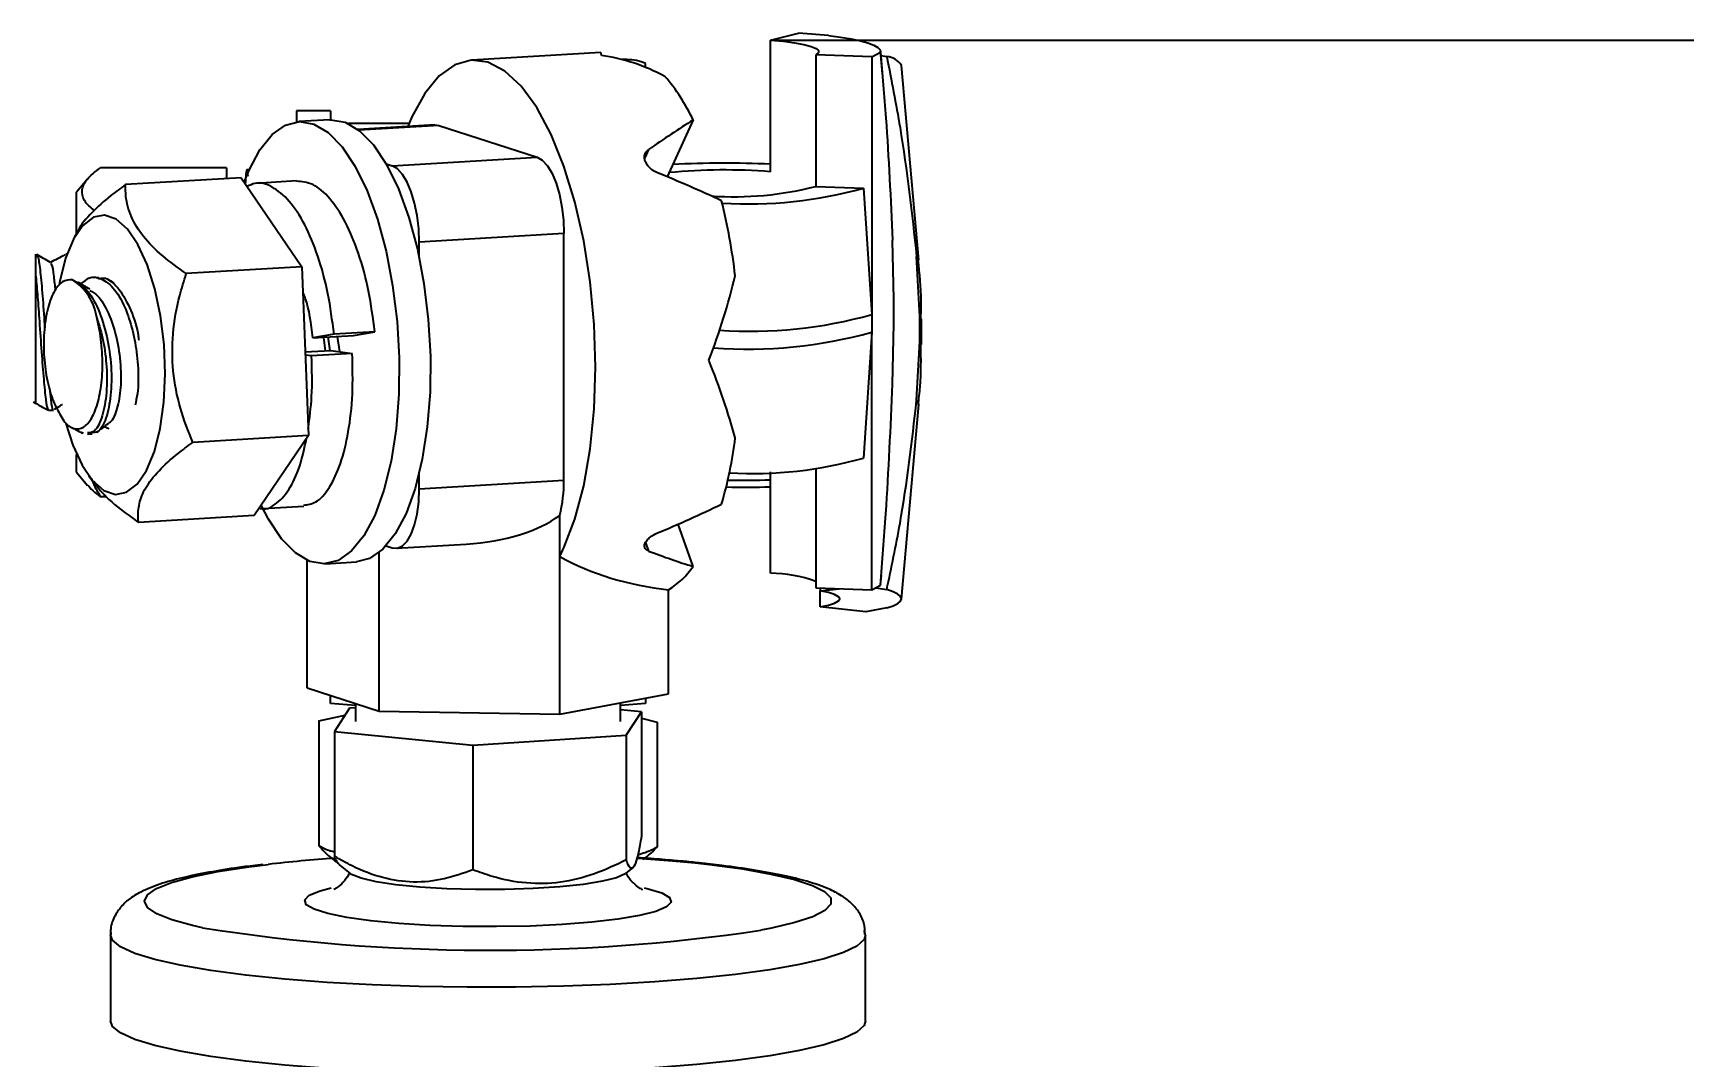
# Model space of a CAD drawing. Header units: millimetres. Extents: x 0 to 6631, y 0 to 4689.
# Drawn here: x 2586.3 to 2683.2, y 3794.2 to 3854.3 of the extents above; entities that cross this region are included whole.
import ezdxf

# ---------------------------------------------------------------- set-up
doc = ezdxf.new("R2010")
doc.units = ezdxf.units.MM
doc.header["$LTSCALE"] = 13
doc.layers.add('几何体', color=7, linetype='Continuous')
doc.layers.add('尺寸', color=3, linetype='Continuous')
doc.styles.add('SLDTEXTSTYLE0', font='hyswlongfangsong.ttf')
doc.dimstyles.new('SLDDIMSTYLE0', dxfattribs={"dimtxt": 50, "dimasz": 40.8, "dimexe": 0, "dimexo": 0.0625, "dimgap": 12.5, "dimtad": 2, "dimdec": 0, "dimrnd": 1e-09, "dimzin": 12, "dimdsep": 46, "dimtxsty": 'SLDTEXTSTYLE0', "dimsah": 1, "dimcen": 0.09, "dimadec": 0, "dimazin": 3, "dimtfac": 1, "dimtdec": 0, "dimtmove": 0, "dimatfit": 0, "dimfxl": 1, "dimfrac": 2, "dimtolj": 1, "dimtzin": 12, "dimarcsym": 0})

# ---------------------------------------------------------------- blocks, each defined once
blk = doc.blocks.new('*D28')
at = {"layer": 'Defpoints', "color": 0, "transparency": 16777216}
for p in [(2629.614, 3853.924), (3025.729, 3853.924), (2827.522, 2595.189)]:
    blk.add_point(p, dxfattribs=at)
at = {"layer": '尺寸', "color": 0, "lineweight": -2, "transparency": 16777216}
for p, q in [((2629.676, 3853.924), (3025.729, 3853.924)), ((3025.729, 2635.989), (3025.729, 3813.124)), ((2827.585, 2595.189), (3025.729, 2595.189))]:
    blk.add_line(p, q, dxfattribs=at)
at = {"layer": '尺寸', "color": 0, "transparency": 16777216}
for points in [[(3018.929, 3813.124), (3032.529, 3813.124), (3025.729, 3853.924)], [(3018.929, 2635.989), (3032.529, 2635.989), (3025.729, 2595.189)]]:
    blk.add_solid(points, dxfattribs=at)
at = {"layer": '尺寸', "color": 0, "transparency": 16777216, "insert": (3038.229, 3222.09), "char_height": 50, "attachment_point": 2, "rotation": 90, "style": 'SLDTEXTSTYLE0'}
blk.add_mtext('\\A1;1259', dxfattribs=at)

msp = doc.modelspace()

# ---------------------------------------------------------------- linework, layer by layer
at = {"layer": '几何体'}
for p, q in [((2629.614, 3853.924), (2631.263, 3854.338)), ((2633.017, 3854.202), (2631.263, 3854.338)), ((2629.614, 3846.2), (2629.614, 3853.924)), ((2619.657, 3853.201), (2612.068, 3852.748)), ((2621.2, 3852.777), (2620.908, 3852.777)), ((2622.272, 3852.322), (2622.272, 3852.559)), ((2632.27, 3853.062), (2632.27, 3845.338)), ((2635.561, 3852.944), (2632.27, 3853.062)), ((2635.561, 3852.944), (2636.064, 3853.214)), ((2635.561, 3852.944), (2635.561, 3837.816)), ((2636.187, 3851.944), (2636.068, 3853.27)), ((2636.09, 3853.023), (2636.439, 3852.96)), ((2638.317, 3841.012), (2637.296, 3852.439)), ((2603.772, 3849.777), (2601.772, 3849.777)), ((2601.772, 3849.777), (2601.772, 3849.123)), ((2603.772, 3849.777), (2603.772, 3849.247)), ((2608.56, 3849.427), (2608.314, 3848.853)), ((2603.747, 3849.246), (2601.909, 3849.136)), ((2608.39, 3849.037), (2604.792, 3849.037)), ((2609.899, 3848.947), (2605.386, 3848.678)), ((2610.138, 3848.916), (2605.442, 3848.635)), ((2609.899, 3848.947), (2610.138, 3848.916)), ((2610.138, 3848.916), (2615.907, 3847.045)), ((2625.069, 3849.24), (2623.543, 3845.903)), ((2622.457, 3847.509), (2622.226, 3847.003)), ((2607.047, 3846.654), (2607.406, 3846.537)), ((2607.406, 3846.537), (2615.907, 3847.045)), ((2589.51, 3845.768), (2588.872, 3844.988)), ((2597.672, 3846.43), (2590.277, 3846.43)), ((2598.537, 3845.845), (2591.741, 3845.439)), ((2597.672, 3846.43), (2597.672, 3845.793)), ((2598.537, 3845.845), (2602.102, 3840.621)), ((2599.003, 3846.314), (2598.871, 3846.314)), ((2601.774, 3845.659), (2599.385, 3845.516)), ((2588.872, 3842.576), (2588.872, 3844.988)), ((2632.27, 3845.338), (2635.077, 3845.237)), ((2635.077, 3845.237), (2635.561, 3837.816)), ((2588.956, 3842.725), (2588.75, 3842.359)), ((2617.484, 3842.572), (2608.984, 3842.064)), ((2608.984, 3841.163), (2608.984, 3842.064)), ((2617.484, 3828.087), (2617.484, 3842.572)), ((2636.862, 3838.723), (2636.782, 3842.171)), ((2586.474, 3840.06), (2586.474, 3841.352)), ((2588.301, 3841.352), (2588.229, 3841.352)), ((2638.385, 3837.691), (2638.191, 3841.217)), ((2589.347, 3839.787), (2589.1, 3839.62)), ((2590.146, 3839.993), (2589.88, 3839.977)), ((2591.084, 3839.644), (2590.768, 3839.829)), ((2602.102, 3840.621), (2595.307, 3840.215)), ((2602.102, 3840.621), (2602.482, 3830.71)), ((2635.561, 3837.816), (2635.561, 3836.779)), ((2636.862, 3837.269), (2636.862, 3838.723)), ((2606.373, 3836.807), (2603.984, 3836.664)), ((2605.135, 3836.59), (2606.373, 3836.807)), ((2636.782, 3833.736), (2636.862, 3837.269)), ((2638.385, 3836.238), (2638.385, 3837.691)), ((2638.474, 3836.05), (2638.474, 3837.503)), ((2603.984, 3836.664), (2602.746, 3836.447)), ((2602.746, 3836.447), (2605.135, 3836.59)), ((2603.364, 3836.476), (2603.466, 3835.693)), ((2603.617, 3836.499), (2603.733, 3835.684)), ((2604.171, 3836.532), (2604.305, 3835.639)), ((2635.561, 3836.779), (2635.077, 3829.393)), ((2635.561, 3821.651), (2635.561, 3836.779)), ((2638.191, 3832.782), (2638.385, 3836.238)), ((2602.294, 3835.623), (2603.799, 3835.713)), ((2602.668, 3835.386), (2602.301, 3835.44)), ((2605.058, 3835.529), (2602.668, 3835.386)), ((2603.799, 3835.713), (2605.058, 3835.529)), ((2587.229, 3832.202), (2587.518, 3832.202)), ((2637.296, 3821.115), (2638.317, 3832.541)), ((2589.279, 3830.828), (2589.222, 3830.885)), ((2589.507, 3830.789), (2589.773, 3830.805)), ((2602.482, 3830.71), (2595.687, 3830.304)), ((2602.482, 3830.71), (2599.296, 3826.023)), ((2588.872, 3828.565), (2588.872, 3829.608)), ((2588.872, 3828.565), (2589.51, 3827.785)), ((2589.587, 3828.345), (2589.839, 3828)), ((2608.984, 3827.579), (2608.984, 3828.481)), ((2608.984, 3827.579), (2617.484, 3828.087)), ((2629.614, 3822.631), (2629.614, 3828.578)), ((2632.27, 3828.782), (2632.27, 3821.77)), ((2590.651, 3827.123), (2590.277, 3827.123)), ((2599.819, 3826.434), (2602.208, 3826.577)), ((2599.296, 3826.023), (2592.501, 3825.618)), ((2617.235, 3823.614), (2617.235, 3826.03)), ((2625.069, 3823.029), (2624.192, 3825.513)), ((2607.047, 3824.246), (2607.406, 3824.13)), ((2607.645, 3824.098), (2611.748, 3824.343)), ((2622.279, 3824.44), (2622.457, 3823.933)), ((2601.772, 3823.787), (2601.772, 3823.777)), ((2601.772, 3823.777), (2601.785, 3823.777)), ((2602.416, 3815.909), (2602.416, 3823.39)), ((2603.459, 3823.182), (2605.297, 3823.292)), ((2606.628, 3814.543), (2606.628, 3823.849)), ((2617.235, 3814.367), (2617.235, 3823.614)), ((2636.068, 3821.946), (2636.12, 3822.523)), ((2623.629, 3815.558), (2623.629, 3821.666)), ((2632.27, 3821.77), (2635.561, 3821.651)), ((2632.522, 3821.761), (2632.522, 3821.599)), ((2632.522, 3821.599), (2633.648, 3821.72)), ((2632.522, 3820.662), (2632.522, 3821.599)), ((2635.561, 3821.651), (2636.064, 3821.922)), ((2635.805, 3821.782), (2636.439, 3821.668)), ((2636.068, 3821.946), (2636.064, 3821.922)), ((2635.211, 3820.372), (2632.522, 3820.662)), ((2636.439, 3820.593), (2635.211, 3820.372)), ((2602.416, 3815.909), (2606.628, 3814.543)), ((2617.235, 3814.367), (2623.629, 3815.558)), ((2603.772, 3814.99), (2603.772, 3815.469)), ((2605.241, 3814.872), (2603.772, 3814.99)), ((2604.901, 3814.716), (2604.012, 3813.34)), ((2605.241, 3814.738), (2604.901, 3814.716)), ((2605.241, 3814.992), (2605.241, 3813.921)), ((2606.628, 3814.543), (2617.235, 3814.367)), ((2620.803, 3813.921), (2620.803, 3815.032)), ((2622.272, 3814.99), (2620.803, 3814.872)), ((2622.032, 3814.502), (2620.803, 3814.622)), ((2621.143, 3813.126), (2622.032, 3814.502)), ((2622.032, 3814.502), (2622.032, 3807.179)), ((2622.272, 3815.305), (2622.272, 3814.99)), ((2603.096, 3813.96), (2604.638, 3814.309)), ((2603.096, 3813.96), (2603.096, 3806.638)), ((2622.032, 3814.118), (2622.949, 3813.881)), ((2622.949, 3813.881), (2622.949, 3806.558)), ((2604.012, 3813.34), (2604.012, 3806.017)), ((2604.012, 3813.34), (2612.134, 3812.544)), ((2612.134, 3812.544), (2621.143, 3813.126)), ((2621.143, 3813.126), (2621.143, 3805.803)), ((2612.134, 3812.544), (2612.134, 3805.221)), ((2595.972, 3804.951), (2595.343, 3804.813)), ((2604.25, 3805.555), (2604.933, 3805.01)), ((2621.112, 3805.01), (2621.524, 3805.339)), ((2590.852, 3801.41), (2590.852, 3796.363)), ((2629.674, 3801.801), (2629.042, 3801.679)), ((2635.157, 3801.423), (2635.138, 3801.659)), ((2635.193, 3796.363), (2635.193, 3801.41))]:
    msp.add_line(p, q, dxfattribs=at)
at = {"layer": '几何体', "flags": 128}
for points in [[(2629.614, 3853.924), (2630.366, 3853.854), (2631.026, 3853.768), (2631.576, 3853.668), (2632, 3853.556), (2632.287, 3853.437), (2632.43, 3853.313), (2632.424, 3853.187), (2632.27, 3853.062)], [(2633.017, 3854.202), (2633.724, 3854.104), (2634.35, 3853.996), (2634.887, 3853.88), (2635.33, 3853.755), (2635.672, 3853.625), (2635.91, 3853.49), (2636.042, 3853.353), (2636.064, 3853.214)], [(2617.484, 3846.533), (2616.731, 3848.392), (2615.887, 3849.965), (2614.972, 3851.213), (2614.009, 3852.106), (2613.022, 3852.621), (2612.035, 3852.746), (2611.072, 3852.478), (2610.157, 3851.823), (2609.313, 3850.798), (2608.56, 3849.427)], [(2598.712, 3845.587), (2598.993, 3846.292), (2599.63, 3847.489), (2600.349, 3848.377), (2601.132, 3848.932), (2601.958, 3849.138), (2602.803, 3848.991)], [(2602.803, 3848.991), (2603.645, 3848.493), (2604.461, 3847.659), (2605.228, 3846.511), (2605.926, 3845.081), (2606.536, 3843.407), (2607.04, 3841.536), (2607.426, 3839.518), (2607.682, 3837.409), (2607.802, 3835.265), (2607.782, 3833.146), (2607.624, 3831.109), (2607.33, 3829.21), (2606.91, 3827.5), (2606.375, 3826.026), (2605.739, 3824.829), (2605.019, 3823.941), (2604.236, 3823.386), (2603.411, 3823.18), (2602.565, 3823.328), (2601.723, 3823.825), (2600.907, 3824.659), (2600.14, 3825.807), (2599.711, 3826.634)], [(2603.747, 3849.246), (2603.795, 3849.248), (2604.641, 3849.1)], [(2604.641, 3849.1), (2605.483, 3848.603), (2606.299, 3847.769), (2607.066, 3846.621), (2607.764, 3845.191), (2608.373, 3843.517), (2608.878, 3841.646), (2609.264, 3839.628), (2609.52, 3837.519), (2609.64, 3835.375), (2609.62, 3833.256), (2609.462, 3831.219), (2609.168, 3829.319), (2608.748, 3827.61), (2608.213, 3826.136), (2607.577, 3824.939), (2606.857, 3824.051), (2606.074, 3823.496), (2605.297, 3823.292)], [(2608.984, 3842.064), (2608.954, 3842.847), (2608.864, 3843.619), (2608.718, 3844.351), (2608.522, 3845.015), (2608.283, 3845.585), (2608.01, 3846.04), (2607.714, 3846.361), (2607.406, 3846.537)], [(2615.907, 3847.045), (2616.214, 3846.869), (2616.51, 3846.548), (2616.783, 3846.093), (2617.022, 3845.523), (2617.218, 3844.859), (2617.364, 3844.127), (2617.454, 3843.355), (2617.484, 3842.572)], [(2617.484, 3824.126), (2618.127, 3825.808), (2618.645, 3827.76), (2619.024, 3829.934), (2619.255, 3832.277), (2619.332, 3834.73), (2619.255, 3837.234), (2619.024, 3839.727), (2618.645, 3842.147), (2618.127, 3844.434), (2617.484, 3846.533)], [(2593.464, 3839.326), (2593.015, 3840.744), (2592.47, 3841.93), (2591.854, 3842.833), (2591.193, 3843.414), (2590.516, 3843.646), (2589.852, 3843.521), (2589.232, 3843.042), (2588.681, 3842.232), (2588.224, 3841.125), (2587.881, 3839.771), (2587.853, 3839.622)], [(2588.235, 3831.428), (2588.645, 3830.158), (2589.189, 3828.972), (2589.806, 3828.069), (2590.467, 3827.488), (2591.144, 3827.256), (2591.807, 3827.382), (2592.428, 3827.86), (2592.978, 3828.67), (2593.435, 3829.777), (2593.778, 3831.131), (2593.992, 3832.675), (2594.068, 3834.339), (2594.003, 3836.053), (2593.798, 3837.74), (2593.464, 3839.326)], [(2607.406, 3824.13), (2607.714, 3824.106), (2608.01, 3824.236), (2608.283, 3824.513), (2608.522, 3824.928), (2608.718, 3825.465), (2608.864, 3826.103), (2608.954, 3826.816), (2608.984, 3827.579)], [(2632.522, 3820.662), (2633.016, 3820.767), (2633.378, 3820.883), (2633.599, 3821.005), (2633.674, 3821.13), (2633.599, 3821.256), (2633.378, 3821.378), (2633.016, 3821.493), (2632.522, 3821.599)], [(2636.439, 3820.593), (2636.811, 3820.721), (2637.08, 3820.855), (2637.243, 3820.992), (2637.297, 3821.13), (2637.243, 3821.269), (2637.08, 3821.406), (2636.811, 3821.539), (2636.439, 3821.668)], [(2621.831, 3805.912), (2623.85, 3805.755), (2625.183, 3805.627)], [(2596.27, 3801.821), (2595.681, 3801.951), (2594.461, 3802.286), (2593.573, 3802.64), (2593.031, 3803.007), (2592.847, 3803.381), (2593.023, 3803.756), (2593.555, 3804.123), (2594.435, 3804.478), (2595.646, 3804.813), (2597.168, 3805.123), (2598.972, 3805.401), (2600.112, 3805.544)], [(2612.288, 3804.068), (2610.603, 3804.114), (2609.024, 3804.208), (2607.621, 3804.346), (2606.453, 3804.521), (2605.572, 3804.726), (2605.017, 3804.952), (2604.933, 3805.01)], [(2621.112, 3805.01), (2621.079, 3804.986), (2620.574, 3804.757), (2619.738, 3804.549), (2618.609, 3804.369), (2617.235, 3804.226), (2615.678, 3804.125), (2614.004, 3804.072), (2612.288, 3804.068)], [(2625.183, 3805.627), (2626.022, 3805.533), (2627.963, 3805.273), (2629.636, 3804.979), (2631.014, 3804.657), (2632.07, 3804.312), (2632.786, 3803.95), (2633.15, 3803.578), (2633.155, 3803.203), (2632.8, 3802.831), (2632.092, 3802.469), (2631.044, 3802.124), (2629.674, 3801.801)], [(2621.914, 3802.54), (2620.645, 3802.327), (2619.117, 3802.15), (2617.381, 3802.015), (2615.496, 3801.927), (2613.527, 3801.888), (2611.541, 3801.901), (2609.605, 3801.964), (2607.786, 3802.076), (2606.145, 3802.232), (2604.739, 3802.427), (2603.614, 3802.656), (2602.81, 3802.909), (2602.353, 3803.178), (2602.26, 3803.454), (2602.533, 3803.728), (2603.164, 3803.991), (2603.82, 3804.166)], [(2622.203, 3804.171), (2622.431, 3804.117), (2623.235, 3803.864), (2623.691, 3803.594), (2623.784, 3803.318), (2623.511, 3803.044), (2622.881, 3802.781), (2621.914, 3802.54)], [(2631.321, 3799.668), (2629.57, 3799.357), (2627.548, 3799.079), (2625.287, 3798.84), (2622.824, 3798.643), (2620.201, 3798.491), (2617.46, 3798.387), (2614.645, 3798.333), (2611.805, 3798.33), (2608.984, 3798.377), (2606.229, 3798.473), (2603.586, 3798.618), (2601.098, 3798.809), (2598.806, 3799.043), (2596.747, 3799.315), (2594.956, 3799.622), (2593.461, 3799.958), (2592.287, 3800.318), (2591.454, 3800.696), (2590.975, 3801.086), (2590.852, 3801.408)], [(2635.193, 3801.414), (2635.109, 3801.142), (2634.681, 3800.751), (2633.898, 3800.371), (2632.772, 3800.008), (2631.321, 3799.668)], [(2631.321, 3794.621), (2629.57, 3794.309), (2627.548, 3794.032), (2625.287, 3793.792), (2622.824, 3793.595), (2620.201, 3793.443), (2617.46, 3793.34), (2614.645, 3793.285), (2611.805, 3793.282), (2608.984, 3793.329), (2606.229, 3793.425), (2603.586, 3793.57), (2601.098, 3793.761), (2598.806, 3793.995), (2596.747, 3794.267), (2594.956, 3794.574), (2593.461, 3794.91), (2592.287, 3795.27), (2591.454, 3795.648), (2590.975, 3796.038), (2590.852, 3796.363)], [(2635.193, 3796.363), (2635.109, 3796.094), (2634.681, 3795.704), (2633.898, 3795.324), (2632.772, 3794.961), (2631.321, 3794.621)]]:
    msp.add_lwpolyline(points, dxfattribs=at)
at = {"layer": '几何体'}
for centre, radius, start, end in [((2636.36, 3851.865), 1.098, 31.48427, 85.8712), ((2614.865, 3844.421), 11.285, 25.27914, 40.7348), ((2626.948, 3789.198), 57.503, 87.34329, 93.06906), ((2626.96, 3811.597), 34.704, 85.61384, 95.46814), ((2627.46, 3863.979), 19.251, 266.06377, 284.46894), ((2628.372, 3869.017), 24.707, 266.29413, 285.74686), ((2591.457, 3835.817), 36.336, 6.74593, 13.81829), ((2638.003, 3840.96), 0.319, 9.42359, 53.78327), ((2586.942, 3837.201), 3.139, 8.01946, 57.55377), ((2628.376, 3863.529), 26.698, 266.22595, 285.61226), ((2638.196, 3837.487), 0.278, 3.3579, 47.26595), ((2628.259, 3863.008), 27.226, 265.79511, 285.55812), ((2638.196, 3836.034), 0.278, 3.3579, 47.26595), ((2638.023, 3832.54), 0.294, 0.23895, 55.19376), ((2602.444, 3833.711), 25.293, 343.87746, 352.88658), ((2628.518, 3852.536), 24.054, 266.8538, 285.82396), ((2609.65, 3827.994), 7.834, 345.4837, 0.68313), ((2628.172, 3866.9), 38.811, 268.42952, 272.12849), ((2628.173, 3887.519), 59.833, 268.88916, 271.37935), ((2607.059, 3828.886), 11.461, 332.60956, 335.4592), ((2621.203, 3825.67), 4.682, 301.20222, 325.65362), ((2629.497, 3814.352), 8.28, 70.43259, 89.19052), ((2609.862, 3719.925), 86.172, 93.88867, 96.49728), ((2613.12, 3908.687), 108.186, 261.0401, 278.46307)]:
    msp.add_arc(centre, radius, start, end, dxfattribs=at)
for centre, major_axis, ratio, start_param, end_param in [((2619.685, 3837.175), (-0.028, 16.027), 0.011348, 6.132082, 6.283843), ((2619.685, 3837.175), (-3.182, 15.747), 0.763492, 5.719764, 6.024457), ((2620.272, 3836.777), (1.117, 15.993), 0.410948, 6.146807, 6.311874), ((2616.928, 3837.01), (20.282, 16.711), 0.191975, 1.006257, 1.141254), ((2616.928, 3837.01), (29.065, -10.953), 0.344701, 1.35852, 1.493517), ((2619.685, 3837.175), (6.26, 16.163), 0.38222, 4.733788, 5.038481), ((2619.685, 3837.175), (-7.594, 15.46), 0.286956, 4.136227, 4.440919), ((2616.928, 3837.01), (28.891, 11.423), 0.431534, 4.749847, 4.884844), ((2610.547, 3828.279), (7.944, -0.175), 0.498432, 4.875112, 5.723992), ((2630.023, 3837.792), (17.925, 8.927), 0.756913, 3.620991, 4.011608), ((2616.928, 3837.01), (19.919, -13.081), 0.381346, 5.230448, 5.365445)]:
    msp.add_ellipse(centre, major_axis=major_axis, ratio=ratio, start_param=start_param, end_param=end_param, dxfattribs=at)
for points, knots in [([(2636.064, 3853.214), (2636.176, 3851.935), (2636.488, 3848.368), (2636.667, 3844.593), (2636.782, 3842.171)], [0, 0, 0, 0, 0.358563, 1, 1, 1, 1]), ([(2636.439, 3852.96), (2636.712, 3851.572), (2637.474, 3847.701), (2637.911, 3843.751), (2638.191, 3841.217)], [0, 0, 0, 0, 0.358563, 1, 1, 1, 1]), ([(2622.936, 3846.153), (2622.835, 3846.203), (2622.632, 3846.304), (2622.396, 3846.54), (2622.245, 3846.803), (2622.198, 3847.071), (2622.255, 3847.326), (2622.388, 3847.446), (2622.457, 3847.509)], [0, 0, 0, 0, 0.163826, 0.327654, 0.491393, 0.654851, 0.818278, 1, 1, 1, 1]), ([(2589.914, 3843.925), (2589.795, 3844.017), (2589.424, 3844.308), (2589.145, 3844.822), (2589.223, 3845.456), (2589.681, 3845.993), (2590.116, 3846.311), (2590.277, 3846.43)], [0, 0, 0, 0, 0.115015, 0.360518, 0.601224, 0.851567, 1, 1, 1, 1]), ([(2598.938, 3845.908), (2598.933, 3845.978), (2598.908, 3846.338), (2598.858, 3846.353), (2598.81, 3846.129), (2598.782, 3845.631), (2598.774, 3845.496)], [0, 0, 0, 0, 0.0927192, 0.4789408, 0.8588243, 1, 1, 1, 1]), ([(2603.984, 3836.664), (2603.879, 3837.467), (2603.669, 3839.086), (2603.061, 3841.296), (2602.285, 3843.159), (2601.363, 3844.564), (2600.356, 3845.374), (2599.504, 3845.638), (2599.035, 3845.403), (2598.888, 3845.33)], [0, 0, 0, 0, 0.154091, 0.310753, 0.464844, 0.618935, 0.775597, 0.929688, 1, 1, 1, 1]), ([(2606.373, 3836.807), (2606.269, 3837.61), (2606.058, 3839.229), (2605.45, 3841.438), (2604.674, 3843.305), (2603.753, 3844.693), (2602.759, 3845.555), (2602.094, 3845.615), (2601.774, 3845.643)], [0, 0, 0, 0, 0.167189, 0.337167, 0.504357, 0.671546, 0.841524, 1, 1, 1, 1]), ([(2591.741, 3845.439), (2591.446, 3845.224), (2590.708, 3844.686), (2589.734, 3843.793), (2589.11, 3843.09), (2588.971, 3842.745), (2588.966, 3842.732)], [0, 0, 0, 0, 0.24293, 0.608497, 0.985723, 1, 1, 1, 1]), ([(2595.307, 3840.215), (2594.828, 3840.559), (2593.86, 3841.256), (2592.735, 3842.386), (2592.009, 3843.571), (2591.748, 3844.593), (2591.743, 3845.209), (2591.741, 3845.439)], [0, 0, 0, 0, 0.213245, 0.431498, 0.645486, 0.868042, 1, 1, 1, 1]), ([(2586.518, 3841.271), (2586.546, 3841.274), (2586.614, 3841.283), (2586.722, 3840.507), (2586.85, 3839.165), (2586.941, 3837.879), (2586.992, 3837.157), (2587.001, 3837.028)], [0, 0, 0, 0, 0.167522, 0.425456, 0.685633, 0.944052, 1, 1, 1, 1]), ([(2587.338, 3840.867), (2587.203, 3840.947), (2586.934, 3841.107), (2586.665, 3841.268), (2586.531, 3841.348)], [0, 0, 0, 0, 0.4999934, 1, 1, 1, 1]), ([(2588.198, 3841.33), (2588.047, 3841.25), (2587.757, 3841.097), (2587.468, 3840.945), (2587.33, 3840.872)], [0, 0, 0, 0, 0.522288, 1, 1, 1, 1]), ([(2587.338, 3840.789), (2587.36, 3840.788), (2587.424, 3840.787), (2587.515, 3840.222), (2587.587, 3839.511), (2587.616, 3839.217)], [0, 0, 0, 0, 0.239073, 0.686484, 1, 1, 1, 1]), ([(2638.44, 3837.502), (2638.451, 3837.867), (2638.488, 3839.042), (2638.367, 3840.212), (2638.283, 3841.018)], [0, 0, 0, 0, 0.310667, 1, 1, 1, 1]), ([(2586.474, 3840.06), (2586.509, 3839.674), (2586.58, 3838.902), (2586.691, 3837.33), (2586.808, 3835.605), (2586.936, 3833.942), (2587.058, 3832.767), (2587.153, 3832.189), (2587.206, 3832.258), (2587.217, 3832.272)], [0, 0, 0, 0, 0.14198, 0.283636, 0.451485, 0.620475, 0.788009, 0.956482, 1, 1, 1, 1]), ([(2586.474, 3832.657), (2586.474, 3832.645), (2586.474, 3832.609), (2586.474, 3833.052), (2586.474, 3833.919), (2586.474, 3835.154), (2586.474, 3836.594), (2586.474, 3838.09), (2586.474, 3839.273), (2586.474, 3839.856), (2586.474, 3840.06)], [0, 0, 0, 0, 0.065847, 0.203177, 0.343456, 0.484674, 0.628451, 0.773565, 0.920837, 1, 1, 1, 1]), ([(2588.626, 3839.85), (2588.427, 3839.845), (2588.028, 3839.835), (2587.509, 3839.182), (2587.128, 3838.137), (2586.928, 3836.789), (2586.93, 3835.316), (2587.126, 3833.889), (2587.417, 3832.885), (2587.635, 3832.433), (2587.699, 3832.299)], [0, 0, 0, 0, 0.138629, 0.277262, 0.415489, 0.550448, 0.684398, 0.815699, 0.945367, 1, 1, 1, 1]), ([(2588.626, 3839.85), (2588.901, 3839.707), (2589.45, 3839.423), (2590.164, 3838.187), (2590.682, 3836.566), (2590.936, 3834.747), (2590.91, 3833.015), (2590.624, 3831.668), (2590.204, 3830.889), (2589.888, 3830.888), (2589.767, 3830.888)], [0, 0, 0, 0, 0.131537, 0.26234, 0.394281, 0.525331, 0.656381, 0.788322, 0.919126, 1, 1, 1, 1]), ([(2589.652, 3839.297), (2589.532, 3839.367), (2589.291, 3839.508), (2589.051, 3839.649), (2588.93, 3839.719)], [0, 0, 0, 0, 0.499993, 1, 1, 1, 1]), ([(2589.351, 3839.77), (2589.364, 3839.785), (2589.61, 3840.073), (2590.208, 3840.017), (2591.019, 3839.499), (2591.574, 3838.557), (2591.993, 3837.499), (2592.301, 3836.364), (2592.501, 3834.765), (2592.508, 3833.356), (2592.352, 3832.715), (2592.299, 3832.5)], [0, 0, 0, 0, 0.008622, 0.161116, 0.31361, 0.465255, 0.514177, 0.642691, 0.770912, 0.922842, 1, 1, 1, 1]), ([(2590.153, 3839.91), (2590.256, 3839.938), (2590.627, 3840.036), (2591.294, 3839.474), (2591.986, 3838.308), (2592.417, 3837.127), (2592.509, 3836.421), (2592.523, 3836.311)], [0, 0, 0, 0, 0.107955, 0.388243, 0.66697, 0.94812, 1, 1, 1, 1]), ([(2595.687, 3830.304), (2595.427, 3830.97), (2594.9, 3832.318), (2594.477, 3834.479), (2594.471, 3836.723), (2594.818, 3838.639), (2595.174, 3839.787), (2595.307, 3840.215)], [0, 0, 0, 0, 0.2132445, 0.4314983, 0.6454864, 0.8680422, 1, 1, 1, 1]), ([(2589.643, 3839.228), (2589.798, 3839.143), (2590.201, 3838.923), (2590.765, 3837.923), (2591.243, 3836.484), (2591.482, 3834.856), (2591.471, 3833.299), (2591.224, 3832.124), (2590.939, 3831.486), (2590.754, 3831.458), (2590.737, 3831.455)], [0, 0, 0, 0, 0.0926734, 0.240848, 0.3903138, 0.5387675, 0.6872212, 0.836687, 0.9848616, 1, 1, 1, 1]), ([(2602.746, 3836.447), (2602.639, 3837.282), (2602.513, 3838.269), (2602.207, 3839.017), (2602.159, 3839.133)], [0, 0, 0, 0, 0.8453, 1, 1, 1, 1]), ([(2587.699, 3832.299), (2587.856, 3832.005), (2588.17, 3831.415), (2588.73, 3831.053), (2589.283, 3831.132), (2589.778, 3831.687), (2590.159, 3832.657), (2590.378, 3833.951), (2590.408, 3835.427), (2590.271, 3836.702), (2590.107, 3837.396), (2590.05, 3837.639)], [0, 0, 0, 0, 0.11326, 0.226515, 0.340225, 0.456377, 0.573307, 0.692355, 0.81251, 0.934453, 1, 1, 1, 1]), ([(2590.05, 3837.639), (2590.19, 3837.182), (2590.468, 3836.269), (2590.667, 3834.639), (2590.645, 3833), (2590.358, 3831.652), (2589.938, 3830.873), (2589.622, 3830.872), (2589.501, 3830.872)], [0, 0, 0, 0, 0.159243, 0.318123, 0.50638, 0.695917, 0.883821, 1, 1, 1, 1]), ([(2638.282, 3832.532), (2638.325, 3832.879), (2638.468, 3834.045), (2638.451, 3835.222), (2638.44, 3836.049)], [0, 0, 0, 0, 0.297693, 1, 1, 1, 1]), ([(2602.204, 3826.625), (2602.443, 3826.659), (2602.984, 3826.735), (2603.729, 3827.593), (2604.39, 3828.998), (2604.856, 3830.883), (2605.111, 3833.104), (2605.075, 3834.725), (2605.058, 3835.529)], [0, 0, 0, 0, 0.138119, 0.312209, 0.483443, 0.654676, 0.828766, 1, 1, 1, 1]), ([(2602.466, 3831.125), (2602.55, 3831.74), (2602.732, 3833.069), (2602.69, 3834.576), (2602.668, 3835.386)], [0, 0, 0, 0, 0.462726, 1, 1, 1, 1]), ([(2587.28, 3833.488), (2587.303, 3833.258), (2587.367, 3832.608), (2587.447, 3832.182), (2587.504, 3832.261), (2587.518, 3832.282)], [0, 0, 0, 0, 0.287862, 0.813758, 1, 1, 1, 1]), ([(2636.064, 3821.922), (2636.176, 3823.321), (2636.488, 3827.223), (2636.667, 3831.191), (2636.782, 3833.736)], [0, 0, 0, 0, 0.358563, 1, 1, 1, 1]), ([(2586.31, 3832.685), (2586.461, 3832.605), (2586.763, 3832.445), (2587.065, 3832.285), (2587.216, 3832.205)], [0, 0, 0, 0, 0.499995, 1, 1, 1, 1]), ([(2587.573, 3832.269), (2587.707, 3832.348), (2587.864, 3832.44), (2588.02, 3832.532), (2588.042, 3832.545)], [0, 0, 0, 0, 0.859736, 1, 1, 1, 1]), ([(2636.439, 3821.668), (2636.712, 3822.958), (2637.474, 3826.555), (2637.911, 3830.349), (2638.191, 3832.782)], [0, 0, 0, 0, 0.358563, 1, 1, 1, 1]), ([(2588.549, 3831.199), (2588.636, 3831.154), (2588.86, 3831.04), (2589.083, 3830.925), (2589.219, 3830.855)], [0, 0, 0, 0, 0.389641, 1, 1, 1, 1]), ([(2590.066, 3830.915), (2590.177, 3831), (2590.401, 3831.169), (2590.624, 3831.339), (2590.736, 3831.423)], [0, 0, 0, 0, 0.500004, 1, 1, 1, 1]), ([(2590.505, 3831.248), (2590.552, 3831.224), (2590.639, 3831.179), (2590.726, 3831.135), (2590.764, 3831.115)], [0, 0, 0, 0, 0.5515371, 1, 1, 1, 1]), ([(2592.501, 3825.618), (2592.493, 3825.696), (2592.457, 3826.053), (2592.511, 3826.714), (2592.873, 3827.652), (2593.655, 3828.65), (2594.649, 3829.547), (2595.393, 3830.09), (2595.687, 3830.304)], [0, 0, 0, 0, 0.055345, 0.250287, 0.444823, 0.653771, 0.863157, 1, 1, 1, 1]), ([(2599.591, 3826.458), (2599.609, 3826.45), (2599.927, 3826.312), (2600.541, 3826.619), (2601.337, 3827.433), (2601.984, 3828.779), (2602.247, 3829.984), (2602.369, 3830.544)], [0, 0, 0, 0, 0.0150979, 0.2685293, 0.5261889, 0.7796203, 1, 1, 1, 1]), ([(2590.277, 3827.123), (2590.206, 3827.244), (2589.999, 3827.594), (2589.853, 3827.958), (2589.756, 3828.198)], [0, 0, 0, 0, 0.343919, 1, 1, 1, 1]), ([(2589.54, 3827.81), (2589.62, 3827.7), (2589.79, 3827.464), (2590.109, 3827.241), (2590.277, 3827.123)], [0, 0, 0, 0, 0.469651, 1, 1, 1, 1]), ([(2589.874, 3828.026), (2590.021, 3827.814), (2590.446, 3827.203), (2591.404, 3826.399), (2592.203, 3825.829), (2592.501, 3825.618)], [0, 0, 0, 0, 0.2496539, 0.7207047, 1, 1, 1, 1]), ([(2622.457, 3823.933), (2622.394, 3823.966), (2622.267, 3824.033), (2622.199, 3824.2), (2622.234, 3824.398), (2622.376, 3824.609), (2622.611, 3824.82), (2622.824, 3824.924), (2622.936, 3824.979)], [0, 0, 0, 0, 0.163826, 0.327654, 0.491393, 0.654851, 0.818278, 1, 1, 1, 1]), ([(2622.032, 3807.179), (2622.016, 3807.086), (2621.945, 3806.663), (2621.815, 3806.018), (2621.634, 3805.427), (2621.446, 3805.254), (2621.281, 3805.428), (2621.182, 3805.697), (2621.143, 3805.803)], [0, 0, 0, 0, 0.055345, 0.250287, 0.444823, 0.653771, 0.863157, 1, 1, 1, 1]), ([(2603.096, 3806.638), (2603.302, 3806.41), (2603.631, 3806.045), (2603.979, 3805.8), (2604.109, 3805.708)], [0, 0, 0, 0, 0.624076, 1, 1, 1, 1]), ([(2604.012, 3806.273), (2603.928, 3806.288), (2603.613, 3806.346), (2603.314, 3806.514), (2603.096, 3806.638)], [0, 0, 0, 0, 0.268306, 1, 1, 1, 1]), ([(2612.134, 3805.221), (2611.576, 3805.024), (2610.449, 3804.624), (2608.662, 3804.433), (2606.827, 3804.699), (2605.277, 3805.302), (2604.356, 3805.823), (2604.012, 3806.017)], [0, 0, 0, 0, 0.213245, 0.431498, 0.645486, 0.868042, 1, 1, 1, 1]), ([(2604.012, 3806.017), (2604.051, 3805.906), (2604.129, 3805.682), (2604.212, 3805.621), (2604.253, 3805.59)], [0, 0, 0, 0, 0.4969498, 1, 1, 1, 1]), ([(2621.143, 3805.803), (2620.525, 3805.511), (2619.274, 3804.92), (2617.291, 3804.426), (2615.256, 3804.38), (2613.537, 3804.721), (2612.514, 3805.086), (2612.134, 3805.221)], [0, 0, 0, 0, 0.213245, 0.431498, 0.645486, 0.868042, 1, 1, 1, 1]), ([(2623.934, 3805.769), (2623.497, 3805.809), (2622.809, 3805.873), (2622.05, 3805.918), (2621.774, 3805.934)], [0, 0, 0, 0, 0.634771, 1, 1, 1, 1]), ([(2622.949, 3806.558), (2622.865, 3806.51), (2622.498, 3806.297), (2622.115, 3806.178), (2621.819, 3806.087)], [0, 0, 0, 0, 0.226216, 1, 1, 1, 1]), ([(2622.143, 3805.854), (2622.191, 3805.884), (2622.468, 3806.064), (2622.731, 3806.334), (2622.949, 3806.558)], [0, 0, 0, 0, 0.169987, 1, 1, 1, 1]), ([(2599.807, 3805.534), (2599.407, 3805.488), (2598.33, 3805.363), (2596.804, 3805.119), (2595.222, 3804.804), (2593.857, 3804.436), (2592.826, 3804.043), (2592.063, 3803.603), (2591.492, 3803.111), (2591.071, 3802.483), (2590.833, 3801.852), (2590.876, 3801.489), (2590.887, 3801.4)], [0, 0, 0, 0, 0.082094, 0.220892, 0.361476, 0.505511, 0.657318, 0.760682, 0.838472, 0.909703, 0.97798, 1, 1, 1, 1]), ([(2604.906, 3805.051), (2604.805, 3804.882), (2604.596, 3804.534), (2604.237, 3804.227), (2603.992, 3804.076), (2603.973, 3804.07), (2603.963, 3804.066)], [0, 0, 0, 0, 0.242547, 0.501032, 0.754003, 1, 1, 1, 1]), ([(2622.064, 3804.073), (2622.071, 3804.07), (2622.095, 3804.061), (2621.919, 3804.141), (2621.572, 3804.434), (2621.248, 3804.762), (2621.152, 3805.016), (2621.144, 3805.036)], [0, 0, 0, 0, 0.11757, 0.401486, 0.678039, 0.97482, 1, 1, 1, 1]), ([(2625.775, 3805.586), (2625.463, 3805.624), (2624.887, 3805.693), (2624.233, 3805.745), (2623.934, 3805.769)], [0, 0, 0, 0, 0.542446, 1, 1, 1, 1]), ([(2635.162, 3801.425), (2635.153, 3801.652), (2635.134, 3802.159), (2634.778, 3802.816), (2634.31, 3803.342), (2633.725, 3803.766), (2632.917, 3804.172), (2631.825, 3804.545), (2630.374, 3804.904), (2628.705, 3805.211), (2627.032, 3805.456), (2625.86, 3805.579), (2625.4, 3805.627)], [0, 0, 0, 0, 0.052448, 0.117095, 0.183312, 0.260219, 0.361745, 0.508298, 0.64024, 0.7793, 0.913554, 1, 1, 1, 1]), ([(2590.868, 3801.64), (2590.865, 3801.631), (2590.843, 3801.554), (2590.864, 3801.47), (2590.882, 3801.397)], [0, 0, 0, 0, 0.117346, 1, 1, 1, 1])]:
    msp.add_open_spline(points, degree=3, knots=knots, dxfattribs=at)

# ---------------------------------------------------------------- dimensions: what is measured, and where the dimension line sits
at = {"layer": '尺寸'}
dim = msp.add_linear_dim(base=(3025.729, 3853.924), p1=(2827.522, 2595.189), p2=(2629.614, 3853.924), angle=90, dimstyle='SLDDIMSTYLE0', dxfattribs=at)
dim.commit()
dim.dimension.update_dxf_attribs({"geometry": '*D28', "text_midpoint": (3025.729, 3222.09), "dimtype": 160})

doc.saveas('drawing.dxf')
